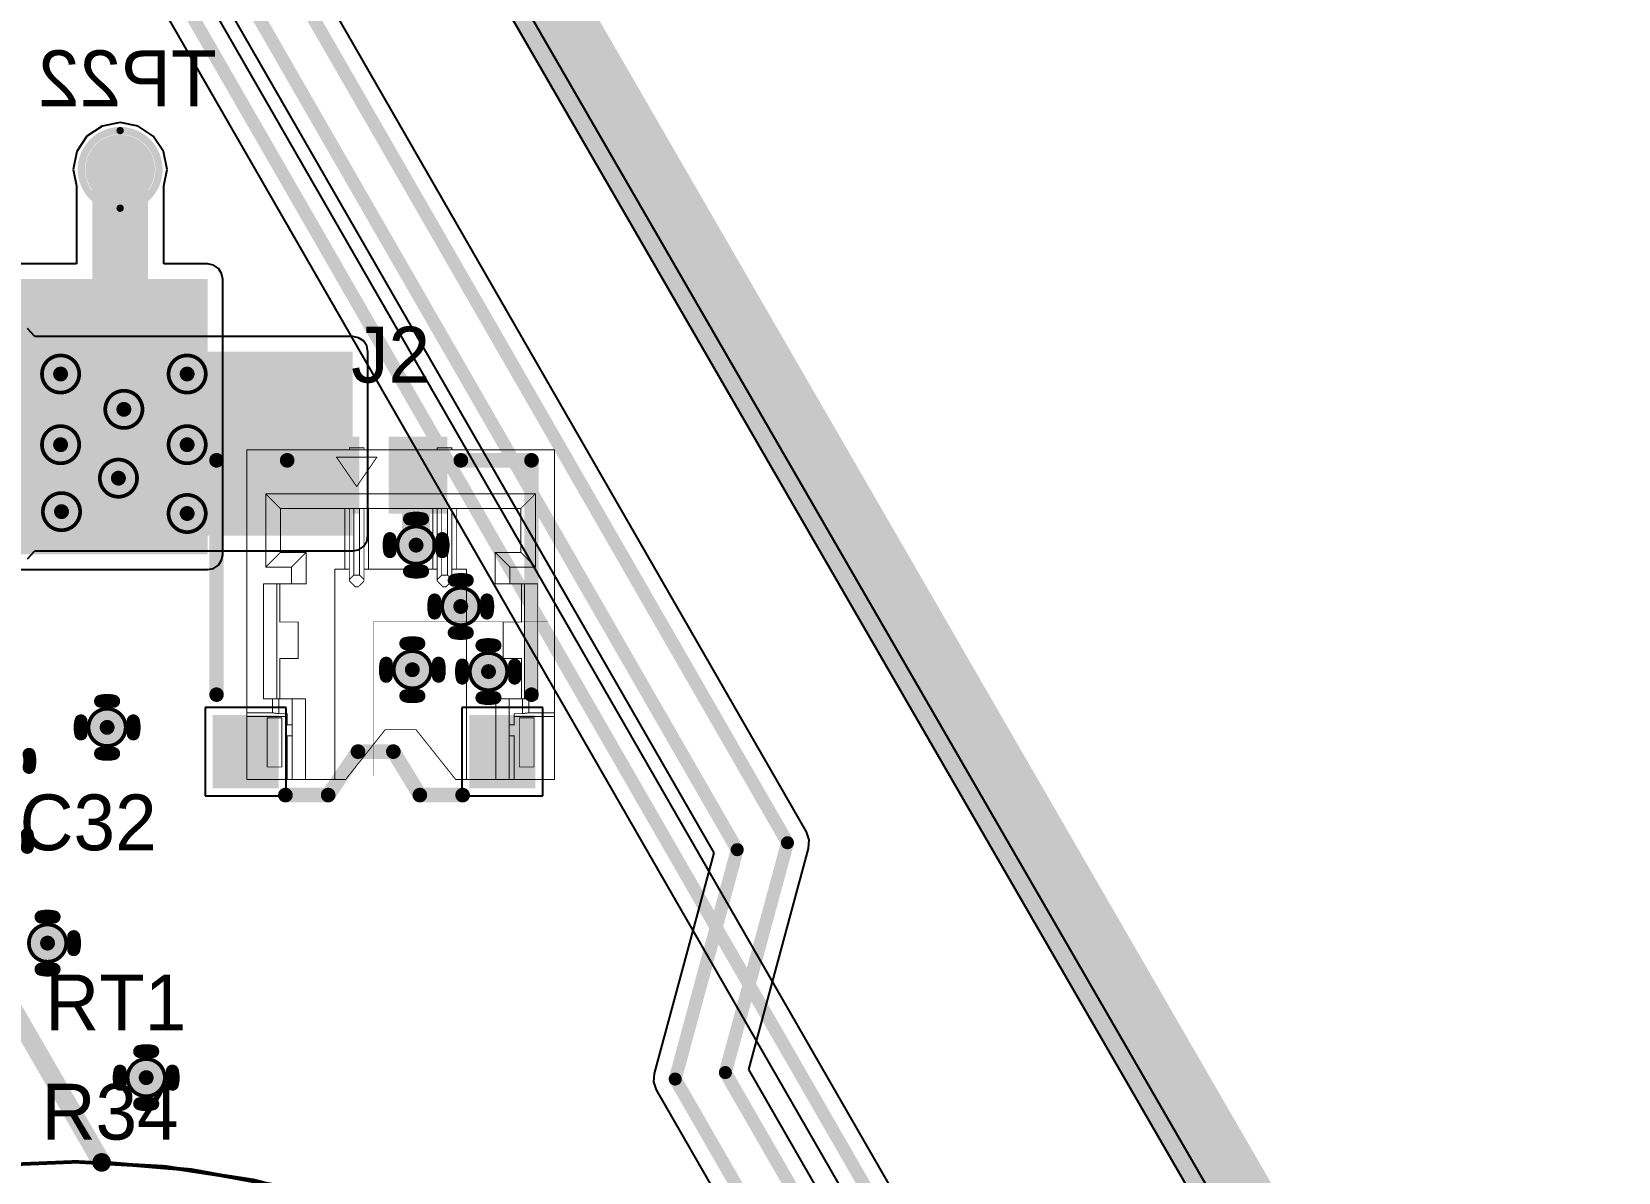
# Model space of a CAD drawing. Header units: millimetres. Extents: x 1.5 to 19.4, y 0 to 11.5.
# Drawn here: x 8.125 to 8.977, y 8.027 to 8.64 of the extents above; entities that cross this region are included whole.
import ezdxf

# ---------------------------------------------------------------- set-up
doc = ezdxf.new("R2010")
doc.units = ezdxf.units.MM
doc.header["$MEASUREMENT"] = 0
for name, color, linetype in [('BottomLayer', 5, 'Continuous'), ('BottomOverlay', 54, 'Continuous'), ('BottomSolder', 6, 'Continuous'), ('DrillDrawing', 1, 'Continuous'), ('InternalPlane1', 76, 'Continuous'), ('InternalPlane2', 16, 'Continuous'), ('KeepOutLayer', 6, 'Continuous'), ('Mechanical2', 216, 'Continuous'), ('Mechanical3', 76, 'Continuous'), ('Mechanical4', 56, 'Continuous'), ('Mechanical5', 56, 'Continuous'), ('MultiLayer', 9, 'Continuous'), ('TopLayer', 1, 'Continuous'), ('TopOverlay', 2, 'Continuous'), ('TopPaste', 8, 'Continuous'), ('TopSolder', 216, 'Continuous'), ('ViaHoleLayer', 16, 'Continuous')]:
    doc.layers.add(name, color=color, linetype=linetype)

# ---------------------------------------------------------------- blocks, each defined once
blk = doc.blocks.new('TP_0_9MM_B_23')
at = {"layer": 'BottomLayer', "const_width": 0.01673}
blk.add_lwpolyline([(-0.00837, 0, 1), (0.00837, 0, 1)], format="xyb", close=True, dxfattribs=at)
at = {"layer": 'BottomOverlay'}
for points, const_width in [([(0.02087, 0, 1), (-0.02087, 0, 1)], 0.00393), ([(-0.02185, 0, 1), (-0.01988, 0, 1)], 0.00197), ([(0.01988, 0, 1), (0.02185, 0, 1)], 0.00197)]:
    blk.add_lwpolyline(points, format="xyb", close=True, dxfattribs=dict(at, const_width=const_width))
at = {"layer": 'BottomSolder', "const_width": 0.0187}
blk.add_lwpolyline([(-0.00935, 0, 1), (0.00935, 0, 1)], format="xyb", close=True, dxfattribs=at)
blk = doc.blocks.new('CON_78171_0002_31')
at = {"layer": 'TopLayer'}
for points in [[(-0.01181, -0.01673), (0.01181, -0.01673), (-0.01181, 0.01673), (0.01181, 0.01673)], [(0.03543, -0.01673), (0.05906, -0.01673), (0.03543, 0.01673), (0.05906, 0.01673)], [(-0.05906, -0.16437), (-0.0315, -0.16437), (-0.05906, -0.13287), (-0.0315, -0.13287)], [(0.07874, -0.16437), (0.1063, -0.16437), (0.07874, -0.13287), (0.1063, -0.13287)]]:
    blk.add_solid(points, dxfattribs=at)
at = {"layer": 'TopOverlay'}
for points, const_width in [([(-0.061, 0.008), (-0.02303, 0.008)], 0.00787), ([(-0.061, 0.008), (-0.06098, -0.118)], 0.0078), ([(0.07027, 0.008), (0.10824, 0.008)], 0.00787), ([(0.10823, -0.118), (0.10824, 0.008)], 0.0078), ([(-0.001, -0.172), (0.015, -0.14862)], 0.00787), ([(0.015, -0.14862), (0.034, -0.14862)], 0.00787), ([(0.034, -0.14862), (0.04824, -0.172)], 0.00787), ([(-0.024, -0.172), (-0.001, -0.172)], 0.00787), ([(0.04824, -0.172), (0.07124, -0.172)], 0.00787)]:
    blk.add_lwpolyline(points, dxfattribs=dict(at, const_width=const_width))
for points, const_width in [([(-0.06297, 0.008, 1), (-0.05903, 0.008, 1)], 0.00394), ([(-0.06295, 0.008, 1), (-0.05905, 0.008, 1)], 0.0039), ([(-0.025, 0.008, 1), (-0.02106, 0.008, 1)], 0.00394), ([(0.0683, 0.008, 1), (0.07224, 0.008, 1)], 0.00394), ([(0.10628, 0.008, 1), (0.11021, 0.008, 1)], 0.00394), ([(0.10629, 0.008, 1), (0.11019, 0.008, 1)], 0.0039), ([(-0.06293, -0.118, 1), (-0.05903, -0.118, 1)], 0.0039), ([(0.10628, -0.118, 1), (0.11018, -0.118, 1)], 0.0039), ([(0.01303, -0.14862, 1), (0.01697, -0.14862, 1)], 0.00394), ([(0.01303, -0.14862, 1), (0.01697, -0.14862, 1)], 0.00394), ([(0.03203, -0.14862, 1), (0.03597, -0.14862, 1)], 0.00394), ([(0.03203, -0.14862, 1), (0.03597, -0.14862, 1)], 0.00394), ([(-0.02597, -0.172, 1), (-0.02203, -0.172, 1)], 0.00394), ([(-0.00297, -0.172, 1), (0.00097, -0.172, 1)], 0.00394), ([(-0.00297, -0.172, 1), (0.00097, -0.172, 1)], 0.00394), ([(0.04628, -0.172, 1), (0.05021, -0.172, 1)], 0.00394), ([(0.04628, -0.172, 1), (0.05021, -0.172, 1)], 0.00394), ([(0.06928, -0.172, 1), (0.07321, -0.172, 1)], 0.00394)]:
    blk.add_lwpolyline(points, format="xyb", close=True, dxfattribs=dict(at, const_width=const_width))
at = {"layer": 'TopPaste'}
for points in [[(-0.01181, -0.01673), (0.01181, -0.01673), (-0.01181, 0.01673), (0.01181, 0.01673)], [(0.03543, -0.01673), (0.05906, -0.01673), (0.03543, 0.01673), (0.05906, 0.01673)], [(-0.05906, -0.16437), (-0.0315, -0.16437), (-0.05906, -0.13287), (-0.0315, -0.13287)], [(0.07874, -0.16437), (0.1063, -0.16437), (0.07874, -0.13287), (0.1063, -0.13287)]]:
    blk.add_solid(points, dxfattribs=at)
at = {"layer": 'TopSolder'}
for points in [[(-0.01575, -0.02067), (0.01575, -0.02067), (-0.01575, 0.02067), (0.01575, 0.02067)], [(0.0315, -0.02067), (0.06299, -0.02067), (0.0315, 0.02067), (0.06299, 0.02067)], [(-0.06299, -0.16831), (-0.02756, -0.16831), (-0.06299, -0.12894), (-0.02756, -0.12894)], [(0.0748, -0.16831), (0.11024, -0.16831), (0.0748, -0.12894), (0.11024, -0.12894)]]:
    blk.add_solid(points, dxfattribs=at)

msp = doc.modelspace()

# ---------------------------------------------------------------- linework, layer by layer
at = {"layer": 'BottomLayer'}
for p, q in [((8.2755, 8.85211), (8.80544, 7.93424)), ((8.97733, 7.33857), (8.17443, 8.73573)), ((8.15743, 8.71825), (8.95253, 7.33467)), ((8.16277, 8.58927), (8.15459, 8.58381)), ((8.17242, 8.59119), (8.16277, 8.58927)), ((8.18207, 8.58927), (8.17242, 8.59119)), ((8.19025, 8.58381), (8.18207, 8.58927)), ((8.14912, 8.57563), (8.1472, 8.56598)), ((8.15459, 8.58381), (8.14912, 8.57563)), ((8.19571, 8.57563), (8.19025, 8.58381)), ((8.19763, 8.56598), (8.19571, 8.57563)), ((8.1472, 8.56598), (8.14897, 8.5571)), ((8.19587, 8.5571), (8.19763, 8.56598)), ((8.14897, 8.5571), (8.14897, 8.51513)), ((8.19587, 8.51513), (8.19587, 8.5571)), ((8.14897, 8.51513), (8.05551, 8.51513)), ((8.21942, 8.51513), (8.19587, 8.51513)), ((8.22254, 8.51451), (8.21942, 8.51513)), ((8.22518, 8.51274), (8.22254, 8.51451)), ((8.22695, 8.5101), (8.22518, 8.51274)), ((8.22757, 8.50698), (8.22695, 8.5101)), ((8.22757, 8.35898), (8.22757, 8.50698)), ((8.22518, 8.35321), (8.22695, 8.35586)), ((8.22695, 8.35586), (8.22757, 8.35898)), ((8.05342, 8.35082), (8.21942, 8.35082)), ((8.21942, 8.35082), (8.22254, 8.35144)), ((8.22254, 8.35144), (8.22518, 8.35321))]:
    msp.add_line(p, q, dxfattribs=at)
for points, const_width in [([(8.16426, 8.72989), (8.96717, 7.33273)], 0.007), ([(8.17242, 8.45198), (8.17242, 8.56598)], 0.03)]:
    msp.add_lwpolyline(points, dxfattribs=dict(at, const_width=const_width))
for points, const_width in [([(8.16492, 8.56598, 1), (8.17992, 8.56598, 1)], 0.015), ([(8.16492, 8.45198, 1), (8.17992, 8.45198, 1)], 0.015), ([(8.13642, 8.45598, 1), (8.14442, 8.45598, 1)], 0.008), ([(8.20442, 8.45598, 1), (8.21242, 8.45598, 1)], 0.008), ([(8.17042, 8.43698, 1), (8.17842, 8.43698, 1)], 0.008), ([(8.13642, 8.41798, 1), (8.14442, 8.41798, 1)], 0.008), ([(8.20442, 8.41798, 1), (8.21242, 8.41798, 1)], 0.008), ([(8.1675, 8.39998, 1), (8.1755, 8.39998, 1)], 0.008), ([(8.13691, 8.38198, 1), (8.14491, 8.38198, 1)], 0.008), ([(8.20442, 8.38098, 1), (8.21242, 8.38098, 1)], 0.008), ([(8.32742, 8.36398, 1), (8.33542, 8.36398, 1)], 0.008), ([(8.35142, 8.33098, 1), (8.35942, 8.33098, 1)], 0.008), ([(8.32542, 8.29698, 1), (8.33342, 8.29698, 1)], 0.008), ([(8.36632, 8.29598, 1), (8.37432, 8.29598, 1)], 0.008), ([(8.16142, 8.26598, 1), (8.16942, 8.26598, 1)], 0.008), ([(8.12942, 8.14998, 1), (8.13742, 8.14998, 1)], 0.008), ([(8.18242, 8.07765, 1), (8.19042, 8.07765, 1)], 0.008)]:
    msp.add_lwpolyline(points, format="xyb", close=True, dxfattribs=dict(at, const_width=const_width))
for points in [[(7.98642, 8.39998), (8.21942, 8.39998), (7.98642, 8.50698), (8.21942, 8.50698)], [(8.05342, 8.35898), (8.21942, 8.35898), (8.05342, 8.50498), (8.21942, 8.50498)], [(8.15042, 8.40098), (8.15042, 8.46698), (7.82442, 8.40098), (7.82442, 8.46698)]]:
    msp.add_solid(points, dxfattribs=at)
at = {"layer": 'DrillDrawing'}
for points, const_width in [([(8.15042, 8.45598, 1), (8.13042, 8.45598, 1)], 0.002), ([(8.21842, 8.45598, 1), (8.19842, 8.45598, 1)], 0.002), ([(8.12992, 8.45598, 1), (8.13092, 8.45598, 1)], 0.001), ([(8.14992, 8.45598, 1), (8.15092, 8.45598, 1)], 0.001), ([(8.19792, 8.45598, 1), (8.19892, 8.45598, 1)], 0.001), ([(8.21792, 8.45598, 1), (8.21892, 8.45598, 1)], 0.001), ([(8.18442, 8.43698, 1), (8.16442, 8.43698, 1)], 0.002), ([(8.16392, 8.43698, 1), (8.16492, 8.43698, 1)], 0.001), ([(8.18392, 8.43698, 1), (8.18492, 8.43698, 1)], 0.001), ([(8.15042, 8.41798, 1), (8.13042, 8.41798, 1)], 0.002), ([(8.21842, 8.41798, 1), (8.19842, 8.41798, 1)], 0.002), ([(8.12992, 8.41798, 1), (8.13092, 8.41798, 1)], 0.001), ([(8.14992, 8.41798, 1), (8.15092, 8.41798, 1)], 0.001), ([(8.19792, 8.41798, 1), (8.19892, 8.41798, 1)], 0.001), ([(8.21792, 8.41798, 1), (8.21892, 8.41798, 1)], 0.001), ([(8.1815, 8.39998, 1), (8.1615, 8.39998, 1)], 0.002), ([(8.161, 8.39998, 1), (8.162, 8.39998, 1)], 0.001), ([(8.181, 8.39998, 1), (8.182, 8.39998, 1)], 0.001), ([(8.15091, 8.38198, 1), (8.13091, 8.38198, 1)], 0.002), ([(8.21842, 8.38098, 1), (8.19842, 8.38098, 1)], 0.002), ([(8.13041, 8.38198, 1), (8.13141, 8.38198, 1)], 0.001), ([(8.15041, 8.38198, 1), (8.15141, 8.38198, 1)], 0.001), ([(8.19792, 8.38098, 1), (8.19892, 8.38098, 1)], 0.001), ([(8.21792, 8.38098, 1), (8.21892, 8.38098, 1)], 0.001), ([(8.34142, 8.36398, 1), (8.32142, 8.36398, 1)], 0.002), ([(8.32092, 8.36398, 1), (8.32192, 8.36398, 1)], 0.001), ([(8.34092, 8.36398, 1), (8.34192, 8.36398, 1)], 0.001), ([(8.36542, 8.33098, 1), (8.34542, 8.33098, 1)], 0.002), ([(8.34492, 8.33098, 1), (8.34592, 8.33098, 1)], 0.001), ([(8.36492, 8.33098, 1), (8.36592, 8.33098, 1)], 0.001), ([(8.33942, 8.29698, 1), (8.31942, 8.29698, 1)], 0.002), ([(8.38032, 8.29598, 1), (8.36032, 8.29598, 1)], 0.002), ([(8.31892, 8.29698, 1), (8.31992, 8.29698, 1)], 0.001), ([(8.33892, 8.29698, 1), (8.33992, 8.29698, 1)], 0.001), ([(8.35982, 8.29598, 1), (8.36082, 8.29598, 1)], 0.001), ([(8.37982, 8.29598, 1), (8.38082, 8.29598, 1)], 0.001), ([(8.17542, 8.26598, 1), (8.15542, 8.26598, 1)], 0.002), ([(8.15492, 8.26598, 1), (8.15592, 8.26598, 1)], 0.001), ([(8.17492, 8.26598, 1), (8.17592, 8.26598, 1)], 0.001), ([(8.14342, 8.14998, 1), (8.12342, 8.14998, 1)], 0.002), ([(8.14292, 8.14998, 1), (8.14392, 8.14998, 1)], 0.001), ([(8.19642, 8.07765, 1), (8.17642, 8.07765, 1)], 0.002), ([(8.17592, 8.07765, 1), (8.17692, 8.07765, 1)], 0.001), ([(8.19592, 8.07765, 1), (8.19692, 8.07765, 1)], 0.001)]:
    msp.add_lwpolyline(points, format="xyb", close=True, dxfattribs=dict(at, const_width=const_width))
at = {"layer": 'InternalPlane1'}
msp.add_line((8.27206, 8.83928), (8.79261, 7.93768), dxfattribs=at)
at = {"layer": 'InternalPlane1', "const_width": 0.04}
msp.add_lwpolyline([(8.27942, 8.86674), (8.82006, 7.93032)], dxfattribs=at)
at = {"layer": 'InternalPlane1'}
for points, const_width in [([(8.13492, 8.45598, 1), (8.14592, 8.45598, 1)], 0.011), ([(8.20292, 8.45598, 1), (8.21392, 8.45598, 1)], 0.011), ([(8.16892, 8.43698, 1), (8.17992, 8.43698, 1)], 0.011), ([(8.13492, 8.41798, 1), (8.14592, 8.41798, 1)], 0.011), ([(8.20292, 8.41798, 1), (8.21392, 8.41798, 1)], 0.011), ([(8.166, 8.39998, 1), (8.177, 8.39998, 1)], 0.011), ([(8.13541, 8.38198, 1), (8.14641, 8.38198, 1)], 0.011), ([(8.20292, 8.38098, 1), (8.21392, 8.38098, 1)], 0.011), ([(8.32616, 8.37805, 1), (8.32966, 8.37805, 1)], 0.0035), ([(8.33318, 8.37805, 1), (8.33668, 8.37805, 1)], 0.0035), ([(8.3156, 8.36748, 1), (8.3191, 8.36748, 1)], 0.0035), ([(8.34374, 8.36748, 1), (8.34724, 8.36748, 1)], 0.0035), ([(8.3156, 8.36047, 1), (8.3191, 8.36047, 1)], 0.0035), ([(8.34374, 8.36047, 1), (8.34724, 8.36047, 1)], 0.0035), ([(8.32616, 8.34991, 1), (8.32966, 8.34991, 1)], 0.0035), ([(8.33318, 8.34991, 1), (8.33668, 8.34991, 1)], 0.0035), ([(8.35016, 8.34505, 1), (8.35366, 8.34505, 1)], 0.0035), ([(8.35718, 8.34505, 1), (8.36068, 8.34505, 1)], 0.0035), ([(8.3396, 8.33448, 1), (8.3431, 8.33448, 1)], 0.0035), ([(8.36774, 8.33448, 1), (8.37124, 8.33448, 1)], 0.0035), ([(8.3396, 8.32747, 1), (8.3431, 8.32747, 1)], 0.0035), ([(8.36774, 8.32747, 1), (8.37124, 8.32747, 1)], 0.0035), ([(8.35016, 8.31691, 1), (8.35366, 8.31691, 1)], 0.0035), ([(8.35718, 8.31691, 1), (8.36068, 8.31691, 1)], 0.0035), ([(8.32416, 8.31105, 1), (8.32766, 8.31105, 1)], 0.0035), ([(8.33118, 8.31105, 1), (8.33468, 8.31105, 1)], 0.0035), ([(8.36506, 8.31005, 1), (8.36856, 8.31005, 1)], 0.0035), ([(8.37207, 8.31005, 1), (8.37557, 8.31005, 1)], 0.0035), ([(8.3136, 8.30048, 1), (8.3171, 8.30048, 1)], 0.0035), ([(8.34174, 8.30048, 1), (8.34524, 8.30048, 1)], 0.0035), ([(8.3545, 8.29948, 1), (8.358, 8.29948, 1)], 0.0035), ([(8.38264, 8.29948, 1), (8.38613, 8.29948, 1)], 0.0035), ([(8.3136, 8.29347, 1), (8.3171, 8.29347, 1)], 0.0035), ([(8.34174, 8.29347, 1), (8.34524, 8.29347, 1)], 0.0035), ([(8.3545, 8.29247, 1), (8.358, 8.29247, 1)], 0.0035), ([(8.38264, 8.29247, 1), (8.38613, 8.29247, 1)], 0.0035), ([(8.32416, 8.28291, 1), (8.32766, 8.28291, 1)], 0.0035), ([(8.33118, 8.28291, 1), (8.33468, 8.28291, 1)], 0.0035), ([(8.16016, 8.28005, 1), (8.16366, 8.28005, 1)], 0.0035), ([(8.16718, 8.28005, 1), (8.17068, 8.28005, 1)], 0.0035), ([(8.36506, 8.28191, 1), (8.36856, 8.28191, 1)], 0.0035), ([(8.37207, 8.28191, 1), (8.37557, 8.28191, 1)], 0.0035), ([(8.1496, 8.26948, 1), (8.1531, 8.26948, 1)], 0.0035), ([(8.17774, 8.26948, 1), (8.18124, 8.26948, 1)], 0.0035), ([(8.1496, 8.26247, 1), (8.1531, 8.26247, 1)], 0.0035), ([(8.17774, 8.26247, 1), (8.18124, 8.26247, 1)], 0.0035), ([(8.12174, 8.25148, 1), (8.12524, 8.25148, 1)], 0.0035), ([(8.16016, 8.25191, 1), (8.16366, 8.25191, 1)], 0.0035), ([(8.16718, 8.25191, 1), (8.17068, 8.25191, 1)], 0.0035), ([(8.12174, 8.24447, 1), (8.12524, 8.24447, 1)], 0.0035), ([(8.12074, 8.20848, 1), (8.12424, 8.20848, 1)], 0.0035), ([(8.12074, 8.20147, 1), (8.12424, 8.20147, 1)], 0.0035), ([(8.12816, 8.16405, 1), (8.13166, 8.16405, 1)], 0.0035), ([(8.13518, 8.16405, 1), (8.13868, 8.16405, 1)], 0.0035), ([(8.14574, 8.15348, 1), (8.14924, 8.15348, 1)], 0.0035), ([(8.14574, 8.14647, 1), (8.14924, 8.14647, 1)], 0.0035), ([(8.12816, 8.13591, 1), (8.13166, 8.13591, 1)], 0.0035), ([(8.13518, 8.13591, 1), (8.13868, 8.13591, 1)], 0.0035), ([(8.18116, 8.09172, 1), (8.18466, 8.09172, 1)], 0.0035), ([(8.18818, 8.09172, 1), (8.19168, 8.09172, 1)], 0.0035), ([(8.1706, 8.08116, 1), (8.1741, 8.08116, 1)], 0.0035), ([(8.19874, 8.08116, 1), (8.20224, 8.08116, 1)], 0.0035), ([(8.1706, 8.07414, 1), (8.1741, 8.07414, 1)], 0.0035), ([(8.19874, 8.07414, 1), (8.20224, 8.07414, 1)], 0.0035), ([(8.18116, 8.06358, 1), (8.18466, 8.06358, 1)], 0.0035), ([(8.18818, 8.06358, 1), (8.19168, 8.06358, 1)], 0.0035)]:
    msp.add_lwpolyline(points, format="xyb", close=True, dxfattribs=dict(at, const_width=const_width))
at = {"layer": 'InternalPlane1', "const_width": 0.007}
for points in [[(8.32791, 8.37805, -0.122785), (8.33493, 8.37805)], [(8.31735, 8.36047, -0.122785), (8.31735, 8.36748)], [(8.34549, 8.36748, -0.122785), (8.34549, 8.36047)], [(8.33493, 8.34991, -0.122785), (8.32791, 8.34991)], [(8.35191, 8.34505, -0.122785), (8.35893, 8.34505)], [(8.34135, 8.32747, -0.122785), (8.34135, 8.33448)], [(8.36949, 8.33448, -0.122785), (8.36949, 8.32747)], [(8.35893, 8.31691, -0.122785), (8.35191, 8.31691)], [(8.32591, 8.31105, -0.122785), (8.33293, 8.31105)], [(8.36681, 8.31005, -0.122785), (8.37382, 8.31005)], [(8.31535, 8.29347, -0.122785), (8.31535, 8.30048)], [(8.34349, 8.30048, -0.122785), (8.34349, 8.29347)], [(8.35625, 8.29247, -0.122785), (8.35625, 8.29948)], [(8.38438, 8.29948, -0.122785), (8.38438, 8.29247)], [(8.33293, 8.28291, -0.122785), (8.32591, 8.28291)], [(8.16191, 8.28005, -0.122785), (8.16893, 8.28005)], [(8.37382, 8.28191, -0.122785), (8.36681, 8.28191)], [(8.15135, 8.26247, -0.122785), (8.15135, 8.26948)], [(8.17949, 8.26948, -0.122785), (8.17949, 8.26247)], [(8.12349, 8.25148, -0.122785), (8.12349, 8.24447)], [(8.16893, 8.25191, -0.122785), (8.16191, 8.25191)], [(8.12249, 8.20848, -0.122785), (8.12249, 8.20147)], [(8.12991, 8.16405, -0.122785), (8.13693, 8.16405)], [(8.14749, 8.15348, -0.122785), (8.14749, 8.14647)], [(8.13693, 8.13591, -0.122785), (8.12991, 8.13591)], [(8.18291, 8.09172, -0.122785), (8.18993, 8.09172)], [(8.17235, 8.07414, -0.122785), (8.17235, 8.08116)], [(8.20049, 8.08116, -0.122785), (8.20049, 8.07414)], [(8.18993, 8.06358, -0.122785), (8.18291, 8.06358)]]:
    msp.add_lwpolyline(points, format="xyb", dxfattribs=at)
at = {"layer": 'InternalPlane2'}
msp.add_line((8.27206, 8.83928), (8.79261, 7.93768), dxfattribs=at)
at = {"layer": 'InternalPlane2', "const_width": 0.04}
msp.add_lwpolyline([(8.27942, 8.86674), (8.82006, 7.93032)], dxfattribs=at)
at = {"layer": 'InternalPlane2', "const_width": 0.011}
for points in [[(8.13492, 8.45598, 1), (8.14592, 8.45598, 1)], [(8.20292, 8.45598, 1), (8.21392, 8.45598, 1)], [(8.16892, 8.43698, 1), (8.17992, 8.43698, 1)], [(8.13492, 8.41798, 1), (8.14592, 8.41798, 1)], [(8.20292, 8.41798, 1), (8.21392, 8.41798, 1)], [(8.166, 8.39998, 1), (8.177, 8.39998, 1)], [(8.13541, 8.38198, 1), (8.14641, 8.38198, 1)], [(8.20292, 8.38098, 1), (8.21392, 8.38098, 1)], [(8.32592, 8.36398, 1), (8.33692, 8.36398, 1)], [(8.34992, 8.33098, 1), (8.36092, 8.33098, 1)], [(8.32392, 8.29698, 1), (8.33492, 8.29698, 1)], [(8.36482, 8.29598, 1), (8.37582, 8.29598, 1)], [(8.15992, 8.26598, 1), (8.17092, 8.26598, 1)], [(8.12792, 8.14998, 1), (8.13892, 8.14998, 1)], [(8.18092, 8.07765, 1), (8.19192, 8.07765, 1)]]:
    msp.add_lwpolyline(points, format="xyb", close=True, dxfattribs=at)
at = {"layer": 'KeepOutLayer', "const_width": 0.005}
msp.add_lwpolyline([(8.27942, 8.86674), (8.82006, 7.93032)], dxfattribs=at)
at = {"layer": 'Mechanical2', "const_width": 0.01}
msp.add_lwpolyline([(7.82792, 8.61154), (8.16247, 8.03208)], dxfattribs=at)
at = {"layer": 'Mechanical2', "const_width": 0.00197}
for points in [[(8.60783, 7.35412, -2.449692), (8.33569, 7.99437)], [(8.16247, 8.03208, -0.98256), (8.14498, 7.03829)]]:
    msp.add_lwpolyline(points, format="xyb", dxfattribs=at)
at = {"layer": 'Mechanical2'}
for points, const_width in [([(8.15997, 8.03208, 1), (8.16497, 8.03208, 1)], 0.005), ([(8.16198, 8.03208, 1), (8.16296, 8.03208, 1)], 0.000984)]:
    msp.add_lwpolyline(points, format="xyb", close=True, dxfattribs=dict(at, const_width=const_width))
at = {"layer": 'Mechanical3', "const_width": 0.0000512}
for points in [[(8.21447, 8.40542), (8.40227, 8.40542)], [(8.21447, 8.24006), (8.21447, 8.40542)], [(8.40227, 8.24006), (8.40227, 8.40542)], [(8.30837, 8.32274), (8.40227, 8.32274)], [(8.30837, 8.24006), (8.30837, 8.32274)], [(8.21447, 8.24006), (8.40227, 8.24006)]]:
    msp.add_lwpolyline(points, dxfattribs=at)
at = {"layer": 'Mechanical3', "const_width": 0.0000256}
for points in [[(8.21446, 8.40542, 1), (8.21449, 8.40542, 1)], [(8.21446, 8.40542, 1), (8.21449, 8.40542, 1)], [(8.40226, 8.40542, 1), (8.40228, 8.40542, 1)], [(8.40226, 8.40542, 1), (8.40228, 8.40542, 1)], [(8.30836, 8.32274, 1), (8.30838, 8.32274, 1)], [(8.30836, 8.32274, 1), (8.30838, 8.32274, 1)], [(8.40226, 8.32274, 1), (8.40228, 8.32274, 1)], [(8.21446, 8.24006, 1), (8.21449, 8.24006, 1)], [(8.21446, 8.24006, 1), (8.21449, 8.24006, 1)], [(8.30836, 8.24006, 1), (8.30838, 8.24006, 1)], [(8.40226, 8.24006, 1), (8.40228, 8.24006, 1)], [(8.40226, 8.24006, 1), (8.40228, 8.24006, 1)]]:
    msp.add_lwpolyline(points, format="xyb", close=True, dxfattribs=at)
at = {"layer": 'Mechanical4', "const_width": 0.005}
msp.add_lwpolyline([(8.27942, 8.86674), (8.82006, 7.93032)], dxfattribs=at)
at = {"layer": 'Mechanical5', "const_width": 0.0005}
for points in [[(8.24045, 8.23799), (8.24045, 8.41516)], [(8.24045, 8.41516), (8.40581, 8.41516)], [(8.29557, 8.41516), (8.29557, 8.41634)], [(8.29557, 8.41634), (8.30345, 8.41634)], [(8.30345, 8.41516), (8.30345, 8.41634)], [(8.34282, 8.41516), (8.34282, 8.41634)], [(8.34282, 8.41634), (8.35069, 8.41634)], [(8.35069, 8.41516), (8.35069, 8.41634)], [(8.40581, 8.23799), (8.40581, 8.41516)], [(8.28868, 8.41122), (8.29951, 8.39547)], [(8.28868, 8.41122), (8.31034, 8.41122)], [(8.29951, 8.39547), (8.31034, 8.41122)], [(8.25069, 8.39154), (8.25856, 8.38366)], [(8.25069, 8.35217), (8.25069, 8.39154)], [(8.25069, 8.39154), (8.39557, 8.39154)], [(8.3877, 8.38366), (8.39557, 8.39154)], [(8.39557, 8.35217), (8.39557, 8.39154)], [(8.25856, 8.36004), (8.25856, 8.38366)], [(8.25856, 8.38366), (8.3877, 8.38366)], [(8.29321, 8.35098), (8.29321, 8.38366)], [(8.29557, 8.34469), (8.29557, 8.38366)], [(8.29793, 8.34783), (8.29793, 8.38366)], [(8.30108, 8.34783), (8.30108, 8.38366)], [(8.30345, 8.34469), (8.30345, 8.38366)], [(8.30581, 8.35098), (8.30581, 8.38366)], [(8.34045, 8.35098), (8.34045, 8.38366)], [(8.34282, 8.34469), (8.34282, 8.38366)], [(8.34518, 8.34783), (8.34518, 8.38366)], [(8.34833, 8.34783), (8.34833, 8.38366)], [(8.35069, 8.34469), (8.35069, 8.38366)], [(8.35305, 8.35098), (8.35305, 8.38366)], [(8.3877, 8.36004), (8.3877, 8.38366)], [(8.25069, 8.35217), (8.25856, 8.36004)], [(8.25856, 8.36004), (8.27234, 8.36004)], [(8.26447, 8.35217), (8.27234, 8.36004)], [(8.27234, 8.34311), (8.27234, 8.36004)], [(8.37392, 8.36004), (8.3877, 8.36004)], [(8.37392, 8.34311), (8.37392, 8.36004)], [(8.37392, 8.36004), (8.38179, 8.35217)], [(8.3877, 8.36004), (8.39557, 8.35217)], [(8.25069, 8.35217), (8.26447, 8.35217)], [(8.26447, 8.34311), (8.26447, 8.35217)], [(8.2877, 8.35098), (8.29557, 8.35098)], [(8.2877, 8.23799), (8.2877, 8.35098)], [(8.29557, 8.34547), (8.29793, 8.34783)], [(8.29793, 8.34783), (8.30108, 8.34783)], [(8.30108, 8.34783), (8.30345, 8.34547)], [(8.30345, 8.35098), (8.34282, 8.35098)], [(8.34282, 8.34547), (8.34518, 8.34783)], [(8.34518, 8.34783), (8.34833, 8.34783)], [(8.34833, 8.34783), (8.35069, 8.34547)], [(8.35069, 8.35098), (8.35856, 8.35098)], [(8.35856, 8.23799), (8.35856, 8.35098)], [(8.38179, 8.34311), (8.38179, 8.35217)], [(8.38179, 8.35217), (8.39557, 8.35217)], [(8.24951, 8.2813), (8.24951, 8.34311)], [(8.24951, 8.34311), (8.27234, 8.34311)], [(8.2566, 8.2813), (8.2566, 8.34311)], [(8.25817, 8.32264), (8.25817, 8.34311)], [(8.29557, 8.34469), (8.29872, 8.34154)], [(8.29872, 8.34154), (8.3003, 8.34154)], [(8.3003, 8.34154), (8.30345, 8.34469)], [(8.34282, 8.34469), (8.34597, 8.34154)], [(8.34597, 8.34154), (8.34754, 8.34154)], [(8.34754, 8.34154), (8.35069, 8.34469)], [(8.37392, 8.34311), (8.39675, 8.34311)], [(8.38809, 8.32264), (8.38809, 8.34311)], [(8.38967, 8.2813), (8.38967, 8.34311)], [(8.39675, 8.2813), (8.39675, 8.34311)], [(8.25817, 8.32264), (8.26801, 8.32264)], [(8.26801, 8.30295), (8.26801, 8.32264)], [(8.37825, 8.30295), (8.37825, 8.32264)], [(8.37825, 8.32264), (8.38809, 8.32264)], [(8.25817, 8.2813), (8.25817, 8.30295)], [(8.25817, 8.30295), (8.26801, 8.30295)], [(8.37825, 8.30295), (8.38809, 8.30295)], [(8.38809, 8.2813), (8.38809, 8.30295)], [(8.24951, 8.2813), (8.27195, 8.2813)], [(8.25423, 8.27382), (8.25423, 8.2813)], [(8.25764, 8.27336), (8.25764, 8.2813)], [(8.26486, 8.23799), (8.26486, 8.2813)], [(8.27195, 8.23799), (8.27195, 8.2813)], [(8.37431, 8.2813), (8.39675, 8.2813)], [(8.37431, 8.23799), (8.37431, 8.2813)], [(8.3814, 8.23799), (8.3814, 8.2813)], [(8.38862, 8.27336), (8.38862, 8.2813)], [(8.39203, 8.27382), (8.39203, 8.2813)], [(8.24045, 8.27382), (8.25423, 8.27382)], [(8.24045, 8.27185), (8.26211, 8.27185)], [(8.25148, 8.24469), (8.25148, 8.27106)], [(8.25148, 8.27106), (8.25935, 8.27106)], [(8.25423, 8.27382), (8.25764, 8.27336)], [(8.25764, 8.27336), (8.26211, 8.27336)], [(8.25935, 8.24469), (8.25935, 8.27106)], [(8.26211, 8.26732), (8.26211, 8.27336)], [(8.38415, 8.26732), (8.38415, 8.27336)], [(8.38415, 8.27336), (8.38862, 8.27336)], [(8.38415, 8.27185), (8.40581, 8.27185)], [(8.38691, 8.24469), (8.38691, 8.27106)], [(8.38691, 8.27106), (8.39478, 8.27106)], [(8.38862, 8.27336), (8.39203, 8.27382)], [(8.39203, 8.27382), (8.40581, 8.27382)], [(8.39478, 8.24469), (8.39478, 8.27106)], [(8.26211, 8.26732), (8.26486, 8.26732)], [(8.26211, 8.23799), (8.26211, 8.26142)], [(8.26211, 8.26142), (8.26486, 8.26142)], [(8.2936, 8.23799), (8.31486, 8.26476)], [(8.31486, 8.26476), (8.3314, 8.26476)], [(8.3314, 8.26476), (8.35266, 8.23799)], [(8.3814, 8.26732), (8.38415, 8.26732)], [(8.3814, 8.26142), (8.38415, 8.26142)], [(8.38415, 8.23799), (8.38415, 8.26142)], [(8.25148, 8.24469), (8.25935, 8.24469)], [(8.38691, 8.24469), (8.39478, 8.24469)], [(8.24045, 8.23799), (8.2936, 8.23799)], [(8.35266, 8.23799), (8.40581, 8.23799)]]:
    msp.add_lwpolyline(points, dxfattribs=at)
at = {"layer": 'Mechanical5', "const_width": 0.00025}
for points in [[(8.24033, 8.41516, 1), (8.24058, 8.41516, 1)], [(8.24033, 8.41516, 1), (8.24058, 8.41516, 1)], [(8.29545, 8.41634, 1), (8.2957, 8.41634, 1)], [(8.29545, 8.41634, 1), (8.2957, 8.41634, 1)], [(8.29545, 8.41516, 1), (8.2957, 8.41516, 1)], [(8.30332, 8.41634, 1), (8.30357, 8.41634, 1)], [(8.30332, 8.41634, 1), (8.30357, 8.41634, 1)], [(8.30332, 8.41516, 1), (8.30357, 8.41516, 1)], [(8.34269, 8.41634, 1), (8.34294, 8.41634, 1)], [(8.34269, 8.41634, 1), (8.34294, 8.41634, 1)], [(8.34269, 8.41516, 1), (8.34294, 8.41516, 1)], [(8.35057, 8.41634, 1), (8.35082, 8.41634, 1)], [(8.35057, 8.41634, 1), (8.35082, 8.41634, 1)], [(8.35057, 8.41516, 1), (8.35082, 8.41516, 1)], [(8.40568, 8.41516, 1), (8.40593, 8.41516, 1)], [(8.40568, 8.41516, 1), (8.40593, 8.41516, 1)], [(8.28856, 8.41122, 1), (8.28881, 8.41122, 1)], [(8.28856, 8.41122, 1), (8.28881, 8.41122, 1)], [(8.31021, 8.41122, 1), (8.31046, 8.41122, 1)], [(8.31021, 8.41122, 1), (8.31046, 8.41122, 1)], [(8.25057, 8.39154, 1), (8.25082, 8.39154, 1)], [(8.25057, 8.39154, 1), (8.25082, 8.39154, 1)], [(8.25057, 8.39154, 1), (8.25082, 8.39154, 1)], [(8.29938, 8.39547, 1), (8.29963, 8.39547, 1)], [(8.29938, 8.39547, 1), (8.29963, 8.39547, 1)], [(8.39545, 8.39154, 1), (8.3957, 8.39154, 1)], [(8.39545, 8.39154, 1), (8.3957, 8.39154, 1)], [(8.39545, 8.39154, 1), (8.3957, 8.39154, 1)], [(8.25844, 8.38366, 1), (8.25869, 8.38366, 1)], [(8.25844, 8.38366, 1), (8.25869, 8.38366, 1)], [(8.25844, 8.38366, 1), (8.25869, 8.38366, 1)], [(8.29308, 8.38366, 1), (8.29333, 8.38366, 1)], [(8.29545, 8.38366, 1), (8.2957, 8.38366, 1)], [(8.29781, 8.38366, 1), (8.29806, 8.38366, 1)], [(8.30096, 8.38366, 1), (8.30121, 8.38366, 1)], [(8.30332, 8.38366, 1), (8.30357, 8.38366, 1)], [(8.30568, 8.38366, 1), (8.30593, 8.38366, 1)], [(8.34033, 8.38366, 1), (8.34058, 8.38366, 1)], [(8.34269, 8.38366, 1), (8.34294, 8.38366, 1)], [(8.34505, 8.38366, 1), (8.3453, 8.38366, 1)], [(8.3482, 8.38366, 1), (8.34845, 8.38366, 1)], [(8.35057, 8.38366, 1), (8.35082, 8.38366, 1)], [(8.35293, 8.38366, 1), (8.35318, 8.38366, 1)], [(8.38757, 8.38366, 1), (8.38782, 8.38366, 1)], [(8.38757, 8.38366, 1), (8.38782, 8.38366, 1)], [(8.38757, 8.38366, 1), (8.38782, 8.38366, 1)], [(8.25844, 8.36004, 1), (8.25869, 8.36004, 1)], [(8.25844, 8.36004, 1), (8.25869, 8.36004, 1)], [(8.25844, 8.36004, 1), (8.25869, 8.36004, 1)], [(8.27222, 8.36004, 1), (8.27247, 8.36004, 1)], [(8.27222, 8.36004, 1), (8.27247, 8.36004, 1)], [(8.27222, 8.36004, 1), (8.27247, 8.36004, 1)], [(8.37379, 8.36004, 1), (8.37404, 8.36004, 1)], [(8.37379, 8.36004, 1), (8.37404, 8.36004, 1)], [(8.37379, 8.36004, 1), (8.37404, 8.36004, 1)], [(8.38757, 8.36004, 1), (8.38782, 8.36004, 1)], [(8.38757, 8.36004, 1), (8.38782, 8.36004, 1)], [(8.38757, 8.36004, 1), (8.38782, 8.36004, 1)], [(8.25057, 8.35217, 1), (8.25082, 8.35217, 1)], [(8.25057, 8.35217, 1), (8.25082, 8.35217, 1)], [(8.25057, 8.35217, 1), (8.25082, 8.35217, 1)], [(8.26434, 8.35217, 1), (8.26459, 8.35217, 1)], [(8.26434, 8.35217, 1), (8.26459, 8.35217, 1)], [(8.26434, 8.35217, 1), (8.26459, 8.35217, 1)], [(8.28757, 8.35098, 1), (8.28782, 8.35098, 1)], [(8.28757, 8.35098, 1), (8.28782, 8.35098, 1)], [(8.29308, 8.35098, 1), (8.29333, 8.35098, 1)], [(8.29545, 8.35098, 1), (8.2957, 8.35098, 1)], [(8.29545, 8.34547, 1), (8.2957, 8.34547, 1)], [(8.29781, 8.34783, 1), (8.29806, 8.34783, 1)], [(8.29781, 8.34783, 1), (8.29806, 8.34783, 1)], [(8.29781, 8.34783, 1), (8.29806, 8.34783, 1)], [(8.30096, 8.34783, 1), (8.30121, 8.34783, 1)], [(8.30096, 8.34783, 1), (8.30121, 8.34783, 1)], [(8.30096, 8.34783, 1), (8.30121, 8.34783, 1)], [(8.30332, 8.35098, 1), (8.30357, 8.35098, 1)], [(8.30332, 8.34547, 1), (8.30357, 8.34547, 1)], [(8.30568, 8.35098, 1), (8.30593, 8.35098, 1)], [(8.34033, 8.35098, 1), (8.34058, 8.35098, 1)], [(8.34269, 8.35098, 1), (8.34294, 8.35098, 1)], [(8.34269, 8.34547, 1), (8.34294, 8.34547, 1)], [(8.34505, 8.34783, 1), (8.3453, 8.34783, 1)], [(8.34505, 8.34783, 1), (8.3453, 8.34783, 1)], [(8.34505, 8.34783, 1), (8.3453, 8.34783, 1)], [(8.3482, 8.34783, 1), (8.34845, 8.34783, 1)], [(8.3482, 8.34783, 1), (8.34845, 8.34783, 1)], [(8.3482, 8.34783, 1), (8.34845, 8.34783, 1)], [(8.35057, 8.35098, 1), (8.35082, 8.35098, 1)], [(8.35057, 8.34547, 1), (8.35082, 8.34547, 1)], [(8.35293, 8.35098, 1), (8.35318, 8.35098, 1)], [(8.35844, 8.35098, 1), (8.35869, 8.35098, 1)], [(8.35844, 8.35098, 1), (8.35869, 8.35098, 1)], [(8.38167, 8.35217, 1), (8.38192, 8.35217, 1)], [(8.38167, 8.35217, 1), (8.38192, 8.35217, 1)], [(8.38167, 8.35217, 1), (8.38192, 8.35217, 1)], [(8.39545, 8.35217, 1), (8.3957, 8.35217, 1)], [(8.39545, 8.35217, 1), (8.3957, 8.35217, 1)], [(8.39545, 8.35217, 1), (8.3957, 8.35217, 1)], [(8.24938, 8.34311, 1), (8.24963, 8.34311, 1)], [(8.24938, 8.34311, 1), (8.24963, 8.34311, 1)], [(8.25647, 8.34311, 1), (8.25672, 8.34311, 1)], [(8.25805, 8.34311, 1), (8.2583, 8.34311, 1)], [(8.26434, 8.34311, 1), (8.26459, 8.34311, 1)], [(8.27222, 8.34311, 1), (8.27247, 8.34311, 1)], [(8.27222, 8.34311, 1), (8.27247, 8.34311, 1)], [(8.29545, 8.34469, 1), (8.2957, 8.34469, 1)], [(8.29545, 8.34469, 1), (8.2957, 8.34469, 1)], [(8.2986, 8.34154, 1), (8.29885, 8.34154, 1)], [(8.2986, 8.34154, 1), (8.29885, 8.34154, 1)], [(8.30017, 8.34154, 1), (8.30042, 8.34154, 1)], [(8.30017, 8.34154, 1), (8.30042, 8.34154, 1)], [(8.30332, 8.34469, 1), (8.30357, 8.34469, 1)], [(8.30332, 8.34469, 1), (8.30357, 8.34469, 1)], [(8.34269, 8.34469, 1), (8.34294, 8.34469, 1)], [(8.34269, 8.34469, 1), (8.34294, 8.34469, 1)], [(8.34584, 8.34154, 1), (8.34609, 8.34154, 1)], [(8.34584, 8.34154, 1), (8.34609, 8.34154, 1)], [(8.34742, 8.34154, 1), (8.34767, 8.34154, 1)], [(8.34742, 8.34154, 1), (8.34767, 8.34154, 1)], [(8.35057, 8.34469, 1), (8.35082, 8.34469, 1)], [(8.35057, 8.34469, 1), (8.35082, 8.34469, 1)], [(8.37379, 8.34311, 1), (8.37404, 8.34311, 1)], [(8.37379, 8.34311, 1), (8.37404, 8.34311, 1)], [(8.38167, 8.34311, 1), (8.38192, 8.34311, 1)], [(8.38797, 8.34311, 1), (8.38822, 8.34311, 1)], [(8.38954, 8.34311, 1), (8.38979, 8.34311, 1)], [(8.39663, 8.34311, 1), (8.39688, 8.34311, 1)], [(8.39663, 8.34311, 1), (8.39688, 8.34311, 1)], [(8.25805, 8.32264, 1), (8.2583, 8.32264, 1)], [(8.25805, 8.32264, 1), (8.2583, 8.32264, 1)], [(8.26789, 8.32264, 1), (8.26814, 8.32264, 1)], [(8.26789, 8.32264, 1), (8.26814, 8.32264, 1)], [(8.37812, 8.32264, 1), (8.37837, 8.32264, 1)], [(8.37812, 8.32264, 1), (8.37837, 8.32264, 1)], [(8.38797, 8.32264, 1), (8.38822, 8.32264, 1)], [(8.38797, 8.32264, 1), (8.38822, 8.32264, 1)], [(8.25805, 8.30295, 1), (8.2583, 8.30295, 1)], [(8.25805, 8.30295, 1), (8.2583, 8.30295, 1)], [(8.26789, 8.30295, 1), (8.26814, 8.30295, 1)], [(8.26789, 8.30295, 1), (8.26814, 8.30295, 1)], [(8.37812, 8.30295, 1), (8.37837, 8.30295, 1)], [(8.37812, 8.30295, 1), (8.37837, 8.30295, 1)], [(8.38797, 8.30295, 1), (8.38822, 8.30295, 1)], [(8.38797, 8.30295, 1), (8.38822, 8.30295, 1)], [(8.24938, 8.2813, 1), (8.24963, 8.2813, 1)], [(8.24938, 8.2813, 1), (8.24963, 8.2813, 1)], [(8.25411, 8.2813, 1), (8.25436, 8.2813, 1)], [(8.25647, 8.2813, 1), (8.25672, 8.2813, 1)], [(8.25752, 8.2813, 1), (8.25777, 8.2813, 1)], [(8.25805, 8.2813, 1), (8.2583, 8.2813, 1)], [(8.26474, 8.2813, 1), (8.26499, 8.2813, 1)], [(8.27182, 8.2813, 1), (8.27207, 8.2813, 1)], [(8.27182, 8.2813, 1), (8.27207, 8.2813, 1)], [(8.37419, 8.2813, 1), (8.37444, 8.2813, 1)], [(8.37419, 8.2813, 1), (8.37444, 8.2813, 1)], [(8.38127, 8.2813, 1), (8.38152, 8.2813, 1)], [(8.38797, 8.2813, 1), (8.38822, 8.2813, 1)], [(8.38849, 8.2813, 1), (8.38874, 8.2813, 1)], [(8.38954, 8.2813, 1), (8.38979, 8.2813, 1)], [(8.3919, 8.2813, 1), (8.39215, 8.2813, 1)], [(8.39663, 8.2813, 1), (8.39688, 8.2813, 1)], [(8.39663, 8.2813, 1), (8.39688, 8.2813, 1)], [(8.24033, 8.27382, 1), (8.24058, 8.27382, 1)], [(8.24033, 8.27185, 1), (8.24058, 8.27185, 1)], [(8.25135, 8.27106, 1), (8.2516, 8.27106, 1)], [(8.25135, 8.27106, 1), (8.2516, 8.27106, 1)], [(8.25411, 8.27382, 1), (8.25436, 8.27382, 1)], [(8.25411, 8.27382, 1), (8.25436, 8.27382, 1)], [(8.25411, 8.27382, 1), (8.25436, 8.27382, 1)], [(8.25752, 8.27336, 1), (8.25777, 8.27336, 1)], [(8.25752, 8.27336, 1), (8.25777, 8.27336, 1)], [(8.25752, 8.27336, 1), (8.25777, 8.27336, 1)], [(8.25923, 8.27106, 1), (8.25948, 8.27106, 1)], [(8.25923, 8.27106, 1), (8.25948, 8.27106, 1)], [(8.26198, 8.27336, 1), (8.26223, 8.27336, 1)], [(8.26198, 8.27336, 1), (8.26223, 8.27336, 1)], [(8.26198, 8.27185, 1), (8.26223, 8.27185, 1)], [(8.38403, 8.27336, 1), (8.38428, 8.27336, 1)], [(8.38403, 8.27336, 1), (8.38428, 8.27336, 1)], [(8.38403, 8.27185, 1), (8.38428, 8.27185, 1)], [(8.38679, 8.27106, 1), (8.38704, 8.27106, 1)], [(8.38679, 8.27106, 1), (8.38704, 8.27106, 1)], [(8.38849, 8.27336, 1), (8.38874, 8.27336, 1)], [(8.38849, 8.27336, 1), (8.38874, 8.27336, 1)], [(8.38849, 8.27336, 1), (8.38874, 8.27336, 1)], [(8.3919, 8.27382, 1), (8.39215, 8.27382, 1)], [(8.3919, 8.27382, 1), (8.39215, 8.27382, 1)], [(8.3919, 8.27382, 1), (8.39215, 8.27382, 1)], [(8.39466, 8.27106, 1), (8.39491, 8.27106, 1)], [(8.39466, 8.27106, 1), (8.39491, 8.27106, 1)], [(8.40568, 8.27382, 1), (8.40593, 8.27382, 1)], [(8.40568, 8.27185, 1), (8.40593, 8.27185, 1)], [(8.26198, 8.26732, 1), (8.26223, 8.26732, 1)], [(8.26198, 8.26732, 1), (8.26223, 8.26732, 1)], [(8.26198, 8.26142, 1), (8.26223, 8.26142, 1)], [(8.26198, 8.26142, 1), (8.26223, 8.26142, 1)], [(8.26474, 8.26732, 1), (8.26499, 8.26732, 1)], [(8.26474, 8.26142, 1), (8.26499, 8.26142, 1)], [(8.31474, 8.26476, 1), (8.31499, 8.26476, 1)], [(8.31474, 8.26476, 1), (8.31499, 8.26476, 1)], [(8.33127, 8.26476, 1), (8.33152, 8.26476, 1)], [(8.33127, 8.26476, 1), (8.33152, 8.26476, 1)], [(8.38127, 8.26732, 1), (8.38152, 8.26732, 1)], [(8.38127, 8.26142, 1), (8.38152, 8.26142, 1)], [(8.38403, 8.26732, 1), (8.38428, 8.26732, 1)], [(8.38403, 8.26732, 1), (8.38428, 8.26732, 1)], [(8.38403, 8.26142, 1), (8.38428, 8.26142, 1)], [(8.38403, 8.26142, 1), (8.38428, 8.26142, 1)], [(8.25135, 8.24469, 1), (8.2516, 8.24469, 1)], [(8.25135, 8.24469, 1), (8.2516, 8.24469, 1)], [(8.25923, 8.24469, 1), (8.25948, 8.24469, 1)], [(8.25923, 8.24469, 1), (8.25948, 8.24469, 1)], [(8.38679, 8.24469, 1), (8.38704, 8.24469, 1)], [(8.38679, 8.24469, 1), (8.38704, 8.24469, 1)], [(8.39466, 8.24469, 1), (8.39491, 8.24469, 1)], [(8.39466, 8.24469, 1), (8.39491, 8.24469, 1)], [(8.24033, 8.23799, 1), (8.24058, 8.23799, 1)], [(8.24033, 8.23799, 1), (8.24058, 8.23799, 1)], [(8.26198, 8.23799, 1), (8.26223, 8.23799, 1)], [(8.26474, 8.23799, 1), (8.26499, 8.23799, 1)], [(8.27182, 8.23799, 1), (8.27207, 8.23799, 1)], [(8.28757, 8.23799, 1), (8.28782, 8.23799, 1)], [(8.29348, 8.23799, 1), (8.29373, 8.23799, 1)], [(8.29348, 8.23799, 1), (8.29373, 8.23799, 1)], [(8.35253, 8.23799, 1), (8.35278, 8.23799, 1)], [(8.35253, 8.23799, 1), (8.35278, 8.23799, 1)], [(8.35844, 8.23799, 1), (8.35869, 8.23799, 1)], [(8.37419, 8.23799, 1), (8.37444, 8.23799, 1)], [(8.38127, 8.23799, 1), (8.38152, 8.23799, 1)], [(8.38403, 8.23799, 1), (8.38428, 8.23799, 1)], [(8.40568, 8.23799, 1), (8.40593, 8.23799, 1)], [(8.40568, 8.23799, 1), (8.40593, 8.23799, 1)]]:
    msp.add_lwpolyline(points, format="xyb", close=True, dxfattribs=at)
at = {"layer": 'MultiLayer', "const_width": 0.008}
for points in [[(8.13642, 8.45598, 1), (8.14442, 8.45598, 1)], [(8.20442, 8.45598, 1), (8.21242, 8.45598, 1)], [(8.17042, 8.43698, 1), (8.17842, 8.43698, 1)], [(8.13642, 8.41798, 1), (8.14442, 8.41798, 1)], [(8.20442, 8.41798, 1), (8.21242, 8.41798, 1)], [(8.1675, 8.39998, 1), (8.1755, 8.39998, 1)], [(8.13691, 8.38198, 1), (8.14491, 8.38198, 1)], [(8.20442, 8.38098, 1), (8.21242, 8.38098, 1)], [(8.32742, 8.36398, 1), (8.33542, 8.36398, 1)], [(8.35142, 8.33098, 1), (8.35942, 8.33098, 1)], [(8.32542, 8.29698, 1), (8.33342, 8.29698, 1)], [(8.36632, 8.29598, 1), (8.37432, 8.29598, 1)], [(8.16142, 8.26598, 1), (8.16942, 8.26598, 1)], [(8.12942, 8.14998, 1), (8.13742, 8.14998, 1)], [(8.18242, 8.07765, 1), (8.19042, 8.07765, 1)]]:
    msp.add_lwpolyline(points, format="xyb", close=True, dxfattribs=at)
at = {"layer": 'TopLayer'}
for p, q in [((8.2755, 8.85211), (8.80544, 7.93424)), ((8.54114, 8.20981), (8.24212, 8.73014)), ((8.20555, 8.69595), (8.49137, 8.19859)), ((8.1266, 8.47613), (8.12257, 8.48043)), ((8.29742, 8.47613), (8.1266, 8.47613)), ((8.30054, 8.47551), (8.29742, 8.47613)), ((8.30319, 8.47374), (8.30054, 8.47551)), ((8.30495, 8.4711), (8.30319, 8.47374)), ((8.30557, 8.46798), (8.30495, 8.4711)), ((8.30557, 8.36898), (8.30557, 8.46798)), ((8.30054, 8.36144), (8.30319, 8.36321)), ((8.30319, 8.36321), (8.30495, 8.36586)), ((8.30495, 8.36586), (8.30557, 8.36898)), ((8.12257, 8.35652), (8.1266, 8.36082)), ((8.1266, 8.36082), (8.29742, 8.36082)), ((8.29742, 8.36082), (8.30054, 8.36144)), ((8.2617, 8.2767), (8.21814, 8.2767)), ((8.21814, 8.2767), (8.21814, 8.2292)), ((8.2617, 8.2292), (8.2617, 8.2767)), ((8.3995, 8.2767), (8.35594, 8.2767)), ((8.35594, 8.2767), (8.35594, 8.2292)), ((8.3995, 8.2292), (8.3995, 8.2767)), ((8.21814, 8.2292), (8.2617, 8.2292)), ((8.35594, 8.2292), (8.3995, 8.2292)), ((8.5426, 8.20548), (8.54114, 8.20981)), ((8.51017, 8.08202), (8.54229, 8.20091)), ((8.54229, 8.20091), (8.5426, 8.20548)), ((8.49137, 8.19859), (8.45933, 8.07995)), ((8.9246, 7.36086), (8.51017, 8.08202)), ((8.45933, 8.07995), (8.45902, 8.07539)), ((8.45902, 8.07539), (8.46048, 8.07105)), ((8.46048, 8.07105), (8.89694, 7.31156))]:
    msp.add_line(p, q, dxfattribs=at)
for points, const_width in [([(8.23195, 8.7243), (8.53097, 8.20397)], 0.007), ([(8.21242, 8.70753), (8.50396, 8.20022)], 0.007), ([(8.33142, 8.40055), (8.33244, 8.40157)], 0.015), ([(8.33142, 8.36398), (8.33142, 8.40055)], 0.015), ([(8.47065, 8.07689), (8.50396, 8.20022)], 0.007), ([(8.49759, 8.08039), (8.53097, 8.20397)], 0.007), ([(8.49759, 8.08039), (8.91992, 7.34548)], 0.007), ([(8.47065, 8.07689), (8.91212, 7.30868)], 0.007)]:
    msp.add_lwpolyline(points, dxfattribs=dict(at, const_width=const_width))
for points, const_width in [([(8.13642, 8.45598, 1), (8.14442, 8.45598, 1)], 0.008), ([(8.20442, 8.45598, 1), (8.21242, 8.45598, 1)], 0.008), ([(8.17042, 8.43698, 1), (8.17842, 8.43698, 1)], 0.008), ([(8.13642, 8.41798, 1), (8.14442, 8.41798, 1)], 0.008), ([(8.20442, 8.41798, 1), (8.21242, 8.41798, 1)], 0.008), ([(8.1675, 8.39998, 1), (8.1755, 8.39998, 1)], 0.008), ([(8.32767, 8.40055, 1), (8.33517, 8.40055, 1)], 0.0075), ([(8.32767, 8.40055, 1), (8.33517, 8.40055, 1)], 0.0075), ([(8.32869, 8.40157, 1), (8.33619, 8.40157, 1)], 0.0075), ([(8.13691, 8.38198, 1), (8.14491, 8.38198, 1)], 0.008), ([(8.20442, 8.38098, 1), (8.21242, 8.38098, 1)], 0.008), ([(8.32742, 8.36398, 1), (8.33542, 8.36398, 1)], 0.008), ([(8.32767, 8.36398, 1), (8.33517, 8.36398, 1)], 0.0075), ([(8.35142, 8.33098, 1), (8.35942, 8.33098, 1)], 0.008), ([(8.32542, 8.29698, 1), (8.33342, 8.29698, 1)], 0.008), ([(8.36632, 8.29598, 1), (8.37432, 8.29598, 1)], 0.008), ([(8.16142, 8.26598, 1), (8.16942, 8.26598, 1)], 0.008), ([(8.50221, 8.20022, 1), (8.50571, 8.20022, 1)], 0.0035), ([(8.50221, 8.20022, 1), (8.50571, 8.20022, 1)], 0.0035), ([(8.52922, 8.20397, 1), (8.53272, 8.20397, 1)], 0.0035), ([(8.52922, 8.20397, 1), (8.53272, 8.20397, 1)], 0.0035), ([(8.12942, 8.14998, 1), (8.13742, 8.14998, 1)], 0.008), ([(8.18242, 8.07765, 1), (8.19042, 8.07765, 1)], 0.008), ([(8.49584, 8.08039, 1), (8.49934, 8.08039, 1)], 0.0035), ([(8.49584, 8.08039, 1), (8.49934, 8.08039, 1)], 0.0035), ([(8.4689, 8.07689, 1), (8.4724, 8.07689, 1)], 0.0035), ([(8.4689, 8.07689, 1), (8.4724, 8.07689, 1)], 0.0035)]:
    msp.add_lwpolyline(points, format="xyb", close=True, dxfattribs=dict(at, const_width=const_width))
msp.add_solid([(8.29742, 8.36898), (8.29742, 8.46798), (8.1266, 8.36898), (8.1266, 8.46798)], dxfattribs=at)
at = {"layer": 'ViaHoleLayer', "const_width": 0.004}
for points in [[(8.13842, 8.45598, 1), (8.14242, 8.45598, 1)], [(8.20642, 8.45598, 1), (8.21042, 8.45598, 1)], [(8.17242, 8.43698, 1), (8.17642, 8.43698, 1)], [(8.13842, 8.41798, 1), (8.14242, 8.41798, 1)], [(8.20642, 8.41798, 1), (8.21042, 8.41798, 1)], [(8.1695, 8.39998, 1), (8.1735, 8.39998, 1)], [(8.13891, 8.38198, 1), (8.14291, 8.38198, 1)], [(8.20642, 8.38098, 1), (8.21042, 8.38098, 1)], [(8.32942, 8.36398, 1), (8.33342, 8.36398, 1)], [(8.35342, 8.33098, 1), (8.35742, 8.33098, 1)], [(8.32742, 8.29698, 1), (8.33142, 8.29698, 1)], [(8.36832, 8.29598, 1), (8.37232, 8.29598, 1)], [(8.16342, 8.26598, 1), (8.16742, 8.26598, 1)], [(8.13142, 8.14998, 1), (8.13542, 8.14998, 1)], [(8.18442, 8.07765, 1), (8.18842, 8.07765, 1)]]:
    msp.add_lwpolyline(points, format="xyb", close=True, dxfattribs=at)

# ---------------------------------------------------------------- block references
at = {"rotation": 90}
msp.add_blockref('TP_0_9MM_B_23', (8.17242, 8.56598), dxfattribs=at)
msp.add_blockref('CON_78171_0002_31', (8.2852, 8.40157))

# ---------------------------------------------------------------- texts
at = {"layer": 'BottomOverlay', "text_generation_flag": 2}
msp.add_text('TP22', height=0.03, dxfattribs=at).set_placement((8.2242, 8.59998))
at = {"layer": 'TopOverlay'}
for s, p in [('J2', (8.29657, 8.4514)), ('C32', (8.11842, 8.19991)), ('RT1', (8.13218, 8.10308)), ('R34', (8.13025, 8.04434))]:
    msp.add_text(s, height=0.03, dxfattribs=at).set_placement(p)

doc.saveas('drawing.dxf')
